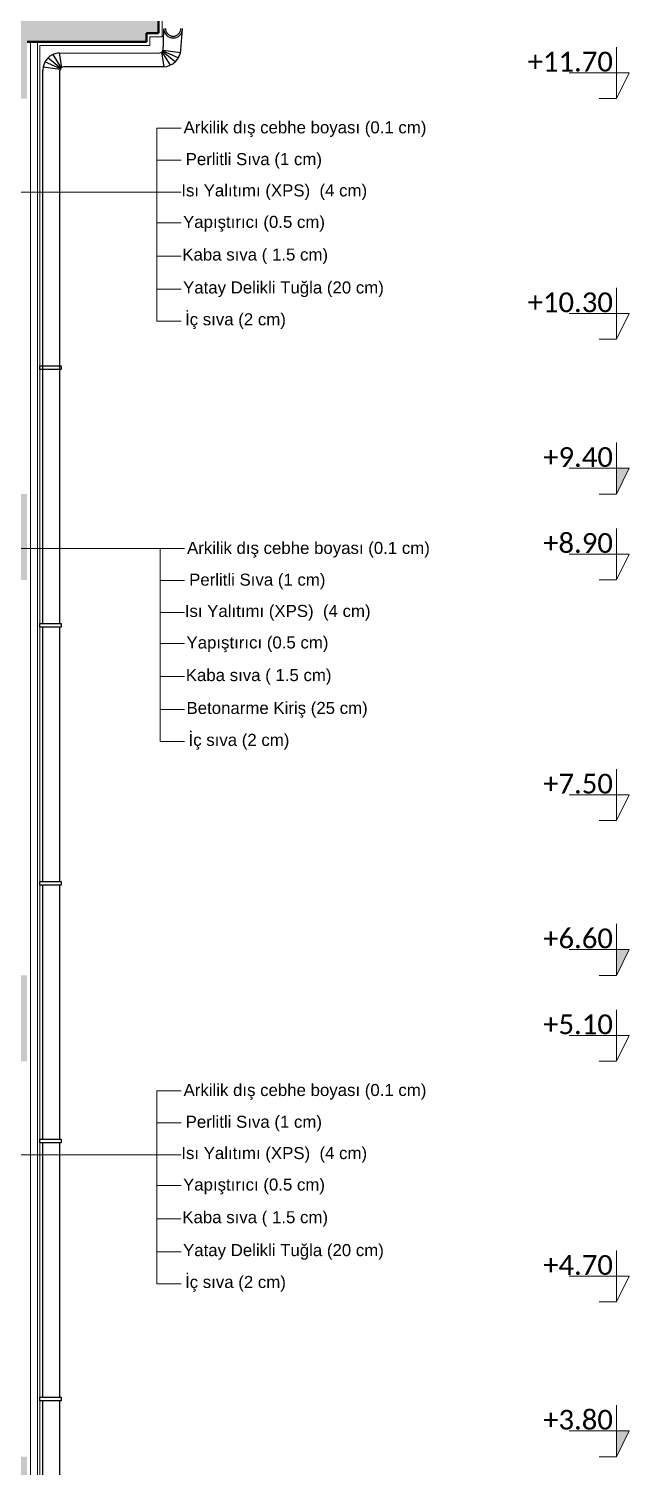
# Model space of a CAD drawing. Header units: metres. Extents: x 134072 to 172200, y 35728 to 38066.
# Drawn here: x 166128 to 166477, y 36648 to 37484 of the extents above; entities that cross this region are included whole.
import ezdxf

# ---------------------------------------------------------------- set-up
doc = ezdxf.new("R2010")
doc.units = ezdxf.units.M
for name, color, linetype, lineweight in [('Cizgi 15', 3, 'Continuous', 15), ('Cizgi 20', 175, 'Continuous', 20), ('Cizgi 50', 1, 'Continuous', 50), ('Kotlandırma', 212, 'Continuous', 9), ('sıva', 145, 'Continuous', 5), ('Tarama 13', 221, 'Continuous', 13), ('Yazi Detay', 30, 'Continuous', 20)]:
    doc.layers.add(name, color=color, linetype=linetype, lineweight=lineweight)
doc.styles.add('omr', font='ARIALN.TTF', dxfattribs={"height": 20})
doc.styles.get("Standard").update_dxf_attribs({"font": 'txt.shx'})

msp = doc.modelspace()

# ---------------------------------------------------------------- hatches: boundary and pattern name
at = {"layer": 'Kotlandırma', "lineweight": 20}
for points in [[(166469.41, 37228.8), (166476.91, 37228.8), (166469.41, 37213.8)], [(166469.41, 36948.8), (166476.91, 36948.8), (166469.41, 36933.8)], [(166469.41, 36668.8), (166476.91, 36668.8), (166469.41, 36653.8)]]:
    msp.add_hatch(color=256, dxfattribs=at).paths.add_polyline_path(points)
at = {"layer": 'Tarama 13'}
h = msp.add_hatch(dxfattribs=at)
h.set_pattern_fill('ANSI33', color=256, scale=2, style=0)
h.set_pattern_definition([(45, (109731.198, 30647.212), (-8.980256, 8.980256), []), (45, (109740.179, 30647.212), (-8.980256, 8.980256), [6.35, -3.175])])
h.paths.add_polyline_path([(166156.51, 36233.8), (166126.51, 36233.8), (166126.51, 36373.8), (166096.51, 36373.8), (166096.51, 36233.8), (165800.91, 36233.8), (165800.91, 36193.8), (166156.51, 36193.8)])
h.paths.add_polyline_path([(165800.91, 36233.8), (165636.51, 36233.8), (165636.51, 36373.8), (165611.51, 36373.8), (165611.51, 36233.8), (165156.51, 36233.8), (165156.51, 36373.8), (165131.51, 36373.8), (165131.51, 36233.8), (164541.51, 36233.8), (164541.51, 36373.8), (164516.51, 36373.8), (164516.51, 36233.8), (164071.51, 36233.8), (164071.51, 36373.8), (164046.51, 36373.8), (164046.51, 36233.8), (163910.85, 36233.8), (163910.85, 36193.8), (165800.91, 36193.8)])
h.paths.add_polyline_path([(163910.85, 36233.8), (163741.51, 36233.8), (163741.51, 36373.8), (163711.51, 36373.8), (163711.51, 36233.8), (163681.51, 36233.8), (163681.51, 36193.8), (163910.85, 36193.8)])
h.paths.add_polyline_path([(163736.51, 36641.8), (163910.99, 36641.8), (163910.99, 36653.8), (163711.51, 36653.8), (163711.51, 36603.8), (163736.51, 36603.8)])
h.paths.add_polyline_path([(163736.51, 36921.8), (163910.99, 36921.8), (163910.99, 36933.8), (163711.51, 36933.8), (163711.51, 36883.8), (163736.51, 36883.8)])
h.paths.add_polyline_path([(163736.51, 37201.8), (163910.99, 37201.8), (163910.99, 37213.8), (163711.51, 37213.8), (163711.51, 37182.02), (163736.51, 37182.02)])
h.paths.add_polyline_path([(163736.51, 37182.02), (163711.51, 37182.02), (163711.51, 37163.8), (163736.51, 37163.8)])
h.paths.add_polyline_path([(163973.15, 37493.8), (163634.97, 37493.8), (163634.97, 37481.8), (163641.97, 37481.8), (163641.97, 37476.8), (163711.51, 37476.8), (163711.51, 37443.8), (163736.51, 37443.8), (163736.51, 37481.8), (163973.15, 37481.8)])
h.paths.add_polyline_path([(165290.51, 37493.8), (163977.25, 37493.8), (163977.24, 37481.8), (164046.51, 37481.8), (164046.51, 37443.8), (164071.51, 37443.8), (164071.51, 37481.8), (164516.51, 37481.8), (164516.51, 37443.8), (164541.51, 37443.8), (164541.51, 37481.8), (165131.51, 37481.8), (165131.51, 37443.8), (165156.51, 37443.8), (165156.51, 37481.8), (165290.51, 37481.8)])
h.paths.add_polyline_path([(164071.51, 37201.8), (164516.51, 37201.8), (164516.51, 37163.8), (164541.51, 37163.8), (164541.51, 37201.8), (165131.51, 37201.8), (165131.51, 37163.8), (165156.51, 37163.8), (165156.51, 37201.8), (165299.61, 37201.8), (165518.81, 37338.8), (165611.51, 37338.8), (165611.51, 37353.8), (165486.51, 37353.8), (165486.51, 37336.3), (165458.51, 37336.3), (165458.51, 37318.8), (165430.51, 37318.8), (165430.51, 37301.3), (165402.51, 37301.3), (165402.51, 37283.8), (165374.51, 37283.8), (165374.51, 37266.3), (165346.51, 37266.3), (165346.51, 37248.8), (165318.51, 37248.8), (165318.51, 37231.3), (165290.51, 37231.3), (165290.51, 37213.8), (163910.99, 37213.8), (163910.99, 37201.8), (164046.51, 37201.8), (164046.51, 37163.8), (164071.51, 37163.8)])
h.paths.add_polyline_path([(164071.51, 36921.8), (164516.51, 36921.8), (164516.51, 36883.8), (164541.51, 36883.8), (164541.51, 36921.8), (165131.51, 36921.8), (165131.51, 36883.8), (165156.51, 36883.8), (165156.51, 36921.8), (165299.61, 36921.8), (165518.81, 37058.8), (165611.51, 37058.8), (165611.51, 37073.8), (165486.51, 37073.8), (165486.51, 37056.3), (165458.51, 37056.3), (165458.51, 37038.8), (165430.51, 37038.8), (165430.51, 37021.3), (165402.51, 37021.3), (165402.51, 37003.8), (165374.51, 37003.8), (165374.51, 36986.3), (165346.51, 36986.3), (165346.51, 36968.8), (165318.51, 36968.8), (165318.51, 36951.3), (165290.51, 36951.3), (165290.51, 36933.8), (163910.99, 36933.8), (163910.99, 36921.8), (164046.51, 36921.8), (164046.51, 36883.8), (164071.51, 36883.8)])
h.paths.add_polyline_path([(164071.51, 36641.8), (164516.51, 36641.8), (164516.51, 36603.8), (164541.51, 36603.8), (164541.51, 36641.8), (165131.51, 36641.8), (165131.51, 36603.8), (165156.51, 36603.8), (165156.51, 36641.8), (165299.61, 36641.8), (165518.81, 36778.8), (165611.51, 36778.8), (165611.51, 36793.8), (165486.51, 36793.8), (165486.51, 36776.3), (165458.51, 36776.3), (165458.51, 36758.8), (165430.51, 36758.8), (165430.51, 36741.3), (165402.51, 36741.3), (165402.51, 36723.8), (165374.51, 36723.8), (165374.51, 36706.3), (165346.51, 36706.3), (165346.51, 36688.8), (165318.51, 36688.8), (165318.51, 36671.3), (165290.51, 36671.3), (165290.51, 36653.8), (163910.99, 36653.8), (163910.99, 36641.8), (164046.51, 36641.8), (164046.51, 36603.8), (164071.51, 36603.8)])
h.paths.add_polyline_path([(165611.51, 36513.8), (165486.51, 36513.8), (165486.51, 36496.3), (165458.51, 36496.3), (165458.51, 36478.8), (165430.51, 36478.8), (165430.51, 36461.3), (165402.51, 36461.3), (165402.51, 36443.8), (165374.51, 36443.8), (165374.51, 36426.3), (165346.51, 36426.3), (165346.51, 36408.8), (165318.51, 36408.8), (165318.51, 36391.3), (165290.51, 36391.3), (165290.51, 36373.8), (165318.81, 36373.8), (165518.81, 36498.8), (165611.51, 36498.8)])
h.paths.add_polyline_path([(165636.51, 36641.8), (165780.11, 36641.8), (165780.11, 36653.8), (165611.51, 36653.8), (165611.51, 36603.8), (165636.51, 36603.8)])
h.paths.add_polyline_path([(166126.51, 36653.8), (165780.11, 36653.8), (165780.11, 36641.8), (166101.51, 36641.8), (166101.51, 36603.8), (166126.51, 36603.8)])
h.paths.add_polyline_path([(166126.51, 36933.8), (165780.11, 36933.8), (165780.11, 36921.8), (166101.51, 36921.8), (166101.51, 36883.8), (166126.51, 36883.8)])
h.paths.add_polyline_path([(165636.51, 36921.8), (165780.11, 36921.8), (165780.11, 36933.8), (165611.51, 36933.8), (165611.51, 36883.8), (165636.51, 36883.8)])
h.paths.add_polyline_path([(166126.51, 37213.8), (165780.11, 37213.8), (165780.11, 37201.8), (166101.51, 37201.8), (166101.51, 37182.02), (166126.51, 37182.02)])
h.paths.add_polyline_path([(166126.51, 37182.02), (166101.51, 37182.02), (166101.51, 37163.8), (166126.51, 37163.8)])
h.paths.add_polyline_path([(165636.51, 37201.8), (165780.11, 37201.8), (165780.11, 37213.8), (165611.51, 37213.8), (165611.51, 37163.8), (165636.51, 37163.8)])
h.paths.add_polyline_path([(165636.51, 37481.8), (166101.51, 37481.8), (166101.51, 37443.8), (166126.51, 37443.8), (166126.51, 37476.8), (166196.05, 37476.8), (166196.05, 37481.8), (166203.05, 37481.8), (166203.05, 37493.8), (165611.51, 37493.8), (165611.51, 37443.8), (165636.51, 37443.8)])
h.paths.add_polyline_path([(166046.23, 36204.07), (166046.23, 36223.83), (166024.88, 36223.83), (166024.88, 36204.07)], flags=24)
h.paths.add_polyline_path([(163796.84, 36204.07), (163796.84, 36223.83), (163775.48, 36223.83), (163775.48, 36204.07)], flags=24)
h.paths.add_polyline_path([(163797.01, 36637.36), (163797.01, 36657.13), (163775.66, 36657.13), (163775.66, 36637.36)], flags=9)
h.paths.add_polyline_path([(163797.01, 36917.36), (163797.01, 36937.13), (163775.66, 36937.13), (163775.66, 36917.36)], flags=9)
h.paths.add_polyline_path([(163797.01, 37197.36), (163797.01, 37217.13), (163775.66, 37217.13), (163775.66, 37197.36)], flags=9)
h.paths.add_polyline_path([(163797.01, 37477.36), (163797.01, 37497.13), (163775.66, 37497.13), (163775.66, 37477.36)], flags=9)
h.paths.add_polyline_path([(166046.4, 36637.36), (166046.4, 36657.13), (166025.05, 36657.13), (166025.05, 36637.36)], flags=9)
h.paths.add_polyline_path([(166046.4, 36917.36), (166046.4, 36937.13), (166025.05, 36937.13), (166025.05, 36917.36)], flags=9)
h.paths.add_polyline_path([(166046.4, 37197.36), (166046.4, 37217.13), (166025.05, 37217.13), (166025.05, 37197.36)], flags=9)
h.paths.add_polyline_path([(166046.4, 37477.36), (166046.4, 37497.13), (166025.05, 37497.13), (166025.05, 37477.36)], flags=9)

# ---------------------------------------------------------------- linework, layer by layer
at = {"layer": 'Cizgi 15', "lineweight": -3}
for radius in [5.5, 4.5]:
    msp.add_arc((166211.55, 37484.6), radius, 180, 0, dxfattribs=at)
at = {"layer": 'Cizgi 20', "lineweight": -3}
for p, q in [((166205.75, 37471.01, 0), (166206.09, 37483.95)), ((166216.01, 37472.32), (166217.02, 37484.01)), ((166206.35, 37462.37, 0), (166204.97, 37470.96, 0)), ((166209.89, 37463.25, 0), (166205.14, 37471.13, 0)), ((166205.52, 37471.66, 0), (166214.55, 37467.61, 0)), ((166205.64, 37471.94, 0), (166215.8, 37470.67, 0)), ((166205.75, 37471.01, 0), (166212.82, 37465.29, 0)), ((166145.94, 37461.08, 0), (166136.91, 37465.13, 0)), ((166146.14, 37461.39, 0), (166138.64, 37467.46, 0)), ((166141.57, 37469.49, 0), (166146.32, 37461.62, 0)), ((166145.12, 37470.35, 0), (166203.76, 37470.38, 0)), ((166145.12, 37470.37, 0), (166146.49, 37461.78, 0)), ((166135.68, 37138.42, 0), (166135.68, 37460.38, 0)), ((166145.82, 37460.8, 0), (166135.85, 37462.05, 0)), ((166145.68, 37138.42, 0), (166145.68, 37460.23, 0)), ((166205.75, 37462.36, 0), (166147.83, 37462.39, 0)), ((166135.68, 36988.42, 0), (166135.68, 37136.33, 0)), ((166145.68, 36988.42, 0), (166145.68, 37136.33, 0)), ((166135.68, 36838.42, 0), (166135.68, 36986.33, 0)), ((166145.68, 36838.42, 0), (166145.68, 36986.33, 0)), ((166135.68, 36688.42, 0), (166135.68, 36836.33, 0)), ((166145.68, 36688.42, 0), (166145.68, 36836.33, 0)), ((166135.68, 36538.42, 0), (166135.68, 36686.33, 0)), ((166145.68, 36538.42, 0), (166145.68, 36686.33, 0))]:
    msp.add_line(p, q, dxfattribs=at)
at = {"layer": 'Cizgi 20', "lineweight": -3, "elevation": 0}
for points in [[(166134.01, 37288.42), (166146.41, 37288.42), (166146.41, 37286.33), (166134.01, 37286.33)], [(166134.01, 37138.42), (166146.41, 37138.42), (166146.41, 37136.33), (166134.01, 37136.33)], [(166134.01, 36988.42), (166146.41, 36988.42), (166146.41, 36986.33), (166134.01, 36986.33)], [(166134.01, 36838.42), (166146.41, 36838.42), (166146.41, 36836.33), (166134.01, 36836.33)], [(166134.01, 36688.42), (166146.41, 36688.42), (166146.41, 36686.33), (166134.01, 36686.33)]]:
    msp.add_lwpolyline(points, close=True, dxfattribs=at)
at = {"layer": 'Cizgi 20', "lineweight": -3}
for centre, radius, start, end in [((166203.32, 37472.82, 0), 2.48, 280.03978, 352.72295), ((166205.56, 37472.82), 10.46, 271.04919, 357.27827), ((166145.74, 37460.32, 0), 10.06, 93.52852, 179.65344), ((166148.14, 37459.92, 0), 2.48, 97.1624, 172.72295)]:
    msp.add_arc(centre, radius, start, end, dxfattribs=at)
at = {"layer": 'Cizgi 50'}
for p, q in [((166203.05, 37493.8), (166203.05, 37481.8)), ((166196.05, 37481.8), (166203.05, 37481.8)), ((166196.05, 37476.8), (166196.05, 37481.8)), ((166196.05, 37476.8), (166126.51, 37476.8)), ((166126.51, 37476.8), (166196.05, 37476.8))]:
    msp.add_line(p, q, dxfattribs=at)
at = {"layer": 'Kotlandırma', "lineweight": 20}
for p, q in [((166469.41, 37458.8), (166469.41, 37473.8)), ((166469.41, 37458.8), (166442.03, 37458.8)), ((166469.41, 37443.8), (166476.91, 37458.8)), ((166476.91, 37458.8), (166469.41, 37458.8)), ((166469.41, 37458.8), (166469.41, 37443.8)), ((166459.41, 37443.8), (166469.41, 37443.8)), ((166469.41, 37318.8), (166469.41, 37333.8)), ((166469.41, 37318.8), (166442.03, 37318.8)), ((166469.41, 37303.8), (166476.91, 37318.8)), ((166476.91, 37318.8), (166469.41, 37318.8)), ((166469.41, 37318.8), (166469.41, 37303.8)), ((166459.41, 37303.8), (166469.41, 37303.8)), ((166469.41, 37228.8), (166469.41, 37243.8)), ((166469.41, 37228.8), (166442.03, 37228.8)), ((166469.41, 37213.8), (166476.91, 37228.8)), ((166476.91, 37228.8), (166469.41, 37228.8)), ((166469.41, 37228.8), (166469.41, 37213.8)), ((166459.41, 37213.8), (166469.41, 37213.8)), ((166469.41, 37178.8), (166469.41, 37193.8)), ((166469.41, 37178.8), (166442.03, 37178.8)), ((166469.41, 37163.8), (166476.91, 37178.8)), ((166476.91, 37178.8), (166469.41, 37178.8)), ((166469.41, 37178.8), (166469.41, 37163.8)), ((166459.41, 37163.8), (166469.41, 37163.8)), ((166469.41, 37038.8), (166469.41, 37053.8)), ((166469.41, 37038.8), (166442.03, 37038.8)), ((166469.41, 37023.8), (166476.91, 37038.8)), ((166476.91, 37038.8), (166469.41, 37038.8)), ((166469.41, 37038.8), (166469.41, 37023.8)), ((166459.41, 37023.8), (166469.41, 37023.8)), ((166469.41, 36948.8), (166469.41, 36963.8)), ((166469.41, 36948.8), (166442.03, 36948.8)), ((166469.41, 36933.8), (166476.91, 36948.8)), ((166476.91, 36948.8), (166469.41, 36948.8)), ((166469.41, 36948.8), (166469.41, 36933.8)), ((166459.41, 36933.8), (166469.41, 36933.8)), ((166469.41, 36898.8), (166469.41, 36913.8)), ((166469.41, 36898.8), (166442.03, 36898.8)), ((166469.41, 36883.8), (166476.91, 36898.8)), ((166476.91, 36898.8), (166469.41, 36898.8)), ((166469.41, 36898.8), (166469.41, 36883.8)), ((166459.41, 36883.8), (166469.41, 36883.8)), ((166469.41, 36758.8), (166469.41, 36773.8)), ((166469.41, 36758.8), (166442.03, 36758.8)), ((166469.41, 36743.8), (166476.91, 36758.8)), ((166476.91, 36758.8), (166469.41, 36758.8)), ((166469.41, 36758.8), (166469.41, 36743.8)), ((166459.41, 36743.8), (166469.41, 36743.8)), ((166469.41, 36668.8), (166469.41, 36683.8)), ((166469.41, 36668.8), (166442.03, 36668.8)), ((166469.41, 36653.8), (166476.91, 36668.8)), ((166476.91, 36668.8), (166469.41, 36668.8)), ((166469.41, 36668.8), (166469.41, 36653.8)), ((166459.41, 36653.8), (166469.41, 36653.8))]:
    msp.add_line(p, q, dxfattribs=at)
at = {"layer": 'sıva'}
for p, q in [((166128.51, 36283.8), (166128.51, 37476.8)), ((166132.51, 36283.8), (166132.51, 37476.8))]:
    msp.add_line(p, q, dxfattribs=at)
for points in [[(166205.05, 37493.72), (166205.05, 37479.8), (166198.05, 37479.8), (166198.05, 37474.8), (166134.01, 37474.8)], [(166134.01, 37474.8), (166134.01, 36283.8)]]:
    msp.add_lwpolyline(points, dxfattribs=at)
at = {"layer": 'Yazi Detay'}
for points in [[(166202.03, 37426.67), (166202.03, 37314.44)], [(166202.03, 37426.67), (166216.13, 37426.67)], [(166202.03, 37426.67), (166202.03, 37314.44)], [(166202.03, 37426.67), (166216.13, 37426.67)], [(166202.03, 37408.06), (166216.13, 37408.06)], [(166202.03, 37408.06), (166216.13, 37408.06)], [(166202.03, 37389.45), (166109.92, 37389.45)], [(166202.03, 37389.45), (166109.92, 37389.45)], [(166202.03, 37389.45), (166216.13, 37389.45)], [(166202.03, 37389.45), (166216.13, 37389.45)], [(166202.03, 37371.49), (166216.13, 37371.49)], [(166202.03, 37371.49), (166216.13, 37371.49)], [(166202.03, 37352.23), (166216.13, 37352.23)], [(166202.03, 37352.23), (166216.13, 37352.23)], [(166202.03, 37333.02), (166216.13, 37333.02)], [(166202.03, 37333.02), (166216.13, 37333.02)], [(166202.03, 37314.44), (166216.13, 37314.44)], [(166202.03, 37314.44), (166216.13, 37314.44)], [(166204.05, 37182.02), (166101, 37182.02)], [(166204.05, 37182.02), (166204.05, 37069.79)], [(166204.05, 37182.02), (166218.16, 37182.02)], [(166204.05, 37163.41), (166218.16, 37163.41)], [(166204.05, 37144.8), (166218.16, 37144.8)], [(166204.05, 37126.84), (166218.16, 37126.84)], [(166204.05, 37107.58), (166218.16, 37107.58)], [(166204.05, 37088.38), (166218.16, 37088.38)], [(166204.05, 37069.79), (166218.16, 37069.79)], [(166202.03, 36866.67), (166202.03, 36754.44)], [(166202.03, 36866.67), (166216.13, 36866.67)], [(166202.03, 36848.06), (166216.13, 36848.06)], [(166202.03, 36829.45), (166109.92, 36829.45)], [(166202.03, 36829.45), (166216.13, 36829.45)], [(166202.03, 36811.49), (166216.13, 36811.49)], [(166202.03, 36792.23), (166216.13, 36792.23)], [(166202.03, 36773.02), (166216.13, 36773.02)], [(166202.03, 36754.44), (166216.13, 36754.44)]]:
    msp.add_lwpolyline(points, dxfattribs=at)

# ---------------------------------------------------------------- texts
at = {"layer": 'Kotlandırma', "lineweight": 20, "char_height": 12.5, "width": 46.9815, "attachment_point": 9}
for s, insert in [('\\pxa0.83333,sm1.15;{\\fCalibri|b0|i0|c162|p34;\\H0.9167x;\\C0;+11.70}', (166467.4, 37459.45)), ('\\pxa0.83333,sm1.15;{\\fCalibri|b0|i0|c162|p34;\\H0.9167x;\\C0;+10.30}', (166467.4, 37319.45)), ('\\pxa0.83333,sm1.15;{\\fCalibri|b0|i0|c162|p34;\\H0.9167x;\\C0;+9.40}', (166467.4, 37229.45)), ('\\pxa0.83333,sm1.15;{\\fCalibri|b0|i0|c162|p34;\\H0.9167x;\\C0;+8.90}', (166467.4, 37179.45)), ('\\pxa0.83333,sm1.15;{\\fCalibri|b0|i0|c162|p34;\\H0.9167x;\\C0;+7.50}', (166467.4, 37039.45)), ('\\pxa0.83333,sm1.15;{\\fCalibri|b0|i0|c162|p34;\\H0.9167x;\\C0;+6.60}', (166467.4, 36949.45)), ('\\pxa0.83333,sm1.15;{\\fCalibri|b0|i0|c162|p34;\\H0.9167x;\\C0;+5.10}', (166467.4, 36899.45)), ('\\pxa0.83333,sm1.15;{\\fCalibri|b0|i0|c162|p34;\\H0.9167x;\\C0;+4.70}', (166467.4, 36759.45)), ('\\pxa0.83333,sm1.15;{\\fCalibri|b0|i0|c162|p34;\\H0.9167x;\\C0;+3.80}', (166467.4, 36669.45))]:
    msp.add_mtext(s, dxfattribs=dict(at, insert=insert))
at = {"layer": 'Yazi Detay', "char_height": 7, "width": 5264}
for s, insert, attachment_point in [('{\\fArial|b0|i0|c162|p34;Arkilik dış cebhe boyası (0.1 cm)}', (166358.88, 37421.45), 9), ('{\\fArial|b0|i0|c162|p34;Arkilik dış cebhe boyası (0.1 cm)}', (166358.88, 37421.45), 9), ('{\\fArial|b0|i0|c162|p34;Isı Yalıtımı (XPS)  (4 cm)}', (166324.37, 37384.82), 9), ('{\\fArial|b0|i0|c162|p34;Isı Yalıtımı (XPS)  (4 cm)}', (166324.37, 37384.82), 9), ('{\\fArial|b0|i0|c162|p34;Yapıştırıcı (0.5 cm)}', (166299.86, 37366.45), 9), ('{\\fArial|b0|i0|c162|p34;Yapıştırıcı (0.5 cm)}', (166299.86, 37366.45), 9), ('{\\fArial|b0|i0|c162|p34;Kaba sıva ( 1.5 cm)}', (166301.64, 37347.52), 9), ('{\\fArial|b0|i0|c162|p34;Kaba sıva ( 1.5 cm)}', (166301.64, 37347.52), 9), ('{\\fArial|b0|i0|c162|p34;Yatay Delikli Tuğla (20 cm)}', (166217.29, 37328.36), 7), ('{\\fArial|b0|i0|c162|p34;Yatay Delikli Tuğla (20 cm)}', (166217.29, 37328.36), 7), ('{\\fArial|b0|i0|c162|p34;Arkilik dış cebhe boyası (0.1 cm)}', (166360.9, 37176.81), 9), ('{\\fArial|b0|i0|c162|p34;Isı Yalıtımı (XPS)  (4 cm)}', (166326.4, 37140.17), 9), ('{\\fArial|b0|i0|c162|p34;Yapıştırıcı (0.5 cm)}', (166301.88, 37121.8), 9), ('{\\fArial|b0|i0|c162|p34;Kaba sıva ( 1.5 cm)}', (166303.66, 37102.87), 9), ('{\\fArial|b0|i0|c162|p34;Betonarme Kiriş (25 cm)}', (166219.31, 37083.71), 7), ('{\\fArial|b0|i0|c162|p34;Arkilik dış cebhe boyası (0.1 cm)}', (166358.88, 36861.45), 9), ('{\\fArial|b0|i0|c162|p34;Isı Yalıtımı (XPS)  (4 cm)}', (166324.37, 36824.82), 9), ('{\\fArial|b0|i0|c162|p34;Yapıştırıcı (0.5 cm)}', (166299.86, 36806.45), 9), ('{\\fArial|b0|i0|c162|p34;Kaba sıva ( 1.5 cm)}', (166301.64, 36787.52), 9), ('{\\fArial|b0|i0|c162|p34;Yatay Delikli Tuğla (20 cm)}', (166217.29, 36768.36), 7)]:
    msp.add_mtext(s, dxfattribs=dict(at, insert=insert, attachment_point=attachment_point))
at = {"layer": 'Yazi Detay', "char_height": 7, "width": 5264, "attachment_point": 7, "style": 'omr'}
for s, insert in [('{\\fArial|b0|i0|c0|p34;Perlitli Sıva (1 cm)}', (166218.8, 37403.02)), ('{\\fArial|b0|i0|c0|p34;Perlitli Sıva (1 cm)}', (166218.8, 37403.02)), ('{\\fArial|b0|i0|c162|p34;İç sıva (2 cm)}', (166218.45, 37309.78)), ('{\\fArial|b0|i0|c162|p34;İç sıva (2 cm)}', (166218.45, 37309.78)), ('{\\fArial|b0|i0|c0|p34;Perlitli Sıva (1 cm)}', (166220.82, 37158.38)), ('{\\fArial|b0|i0|c162|p34;İç sıva (2 cm)}', (166220.48, 37065.13)), ('{\\fArial|b0|i0|c0|p34;Perlitli Sıva (1 cm)}', (166218.8, 36843.02)), ('{\\fArial|b0|i0|c162|p34;İç sıva (2 cm)}', (166218.45, 36749.78))]:
    msp.add_mtext(s, dxfattribs=dict(at, insert=insert))

doc.saveas('drawing.dxf')
